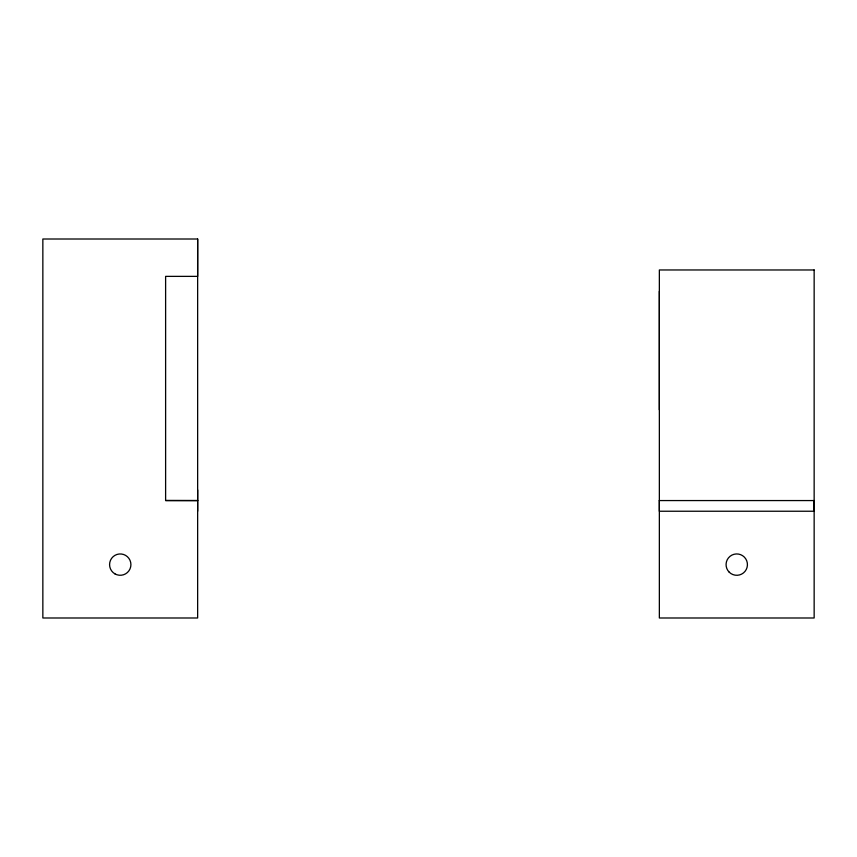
<?xml version="1.0" encoding="UTF-8"?>
<svg xmlns="http://www.w3.org/2000/svg" width="857" height="857" viewBox="0 0 857 857"><rect width="100%" height="100%" fill="white"/><g stroke="black" fill="none" stroke-linecap="round" stroke-linejoin="round"><path stroke-width="1.29" d="M197.646 511.233L197.646 489.883M197.646 239.007L197.646 617.993L42.85 617.993L42.85 239.007L197.646 239.007L197.635 276.372L165.615 276.372L165.615 500.531L197.646 500.563L165.615 500.531M659.354 409.817L659.354 291.326M659.354 500.563L659.354 511.233L814.15 511.233L814.15 500.563L659.354 500.563M814.15 269.976L659.354 269.966L659.354 617.993L814.15 617.993L814.15 269.966M729.2 572.165A10.68 10.68 0 0 0 747.068 567.377A10.68 10.68 0 0 0 733.988 554.297A10.68 10.68 0 0 0 729.2 572.165M114.913 573.858A10.68 10.68 0 0 0 130.917 564.613A10.68 10.68 0 0 0 114.913 555.368A10.68 10.68 0 0 0 114.913 573.858"/></g></svg>
